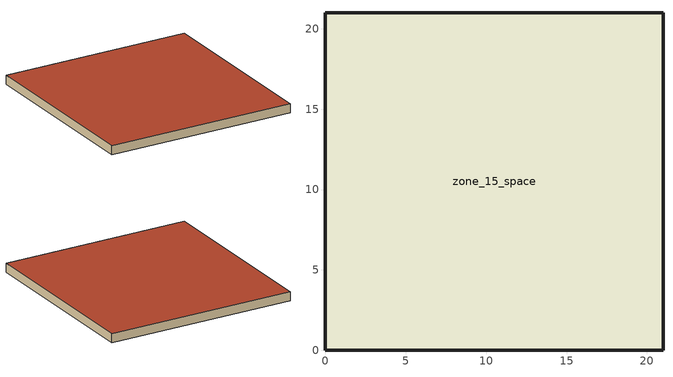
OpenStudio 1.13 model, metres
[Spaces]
zone_15_space
 floor ground (Interior Floor): 21,0 0,0 0,21 21,21 z0
 wall outside (Exterior Wall): 0,0 21,0 21,21 0,21 0,0 z0:1
 roof outside (Exterior Roof): 0,21 0,0 21,0 21,21 z1
[Building]
Building 1: North Axis {deg}=0
[Site]
Chicago Ohare Intl Ap	USA: Latitude {deg}=41.98; Longitude {deg}=-87.92; Time Zone {hr}=-6; Elevation {m}=201; Terrain=City
[SizingPeriod:DesignDay] Barometric Pressure {Pa}=99188; Rain Indicator=0; Snow Indicator=0; Day of Month=21; Daylight Saving Time Indicator=0; Dry-Bulb Temperature Range Modifier Type=DefaultMultipliers; Solar Model Indicator=ASHRAEClearSky
Name | Maximum Dry-Bulb Temperature {C} | Daily Dry-Bulb Temperature Range {deltaC} | Humidity Indicating Conditions at Maximum Dry-Bulb | Wind Speed {m/s} | Wind Direction {deg} | Sky Clearness | Month | Day Type | Humidity Indicating Type
Ann Clg .4% Condns DB=>MWB | 32.2 | 10.6 | 25.441 | 6.2 | 191 | 1.2 | 7 | SummerDesignDay | Wetbulb
Ann Clg .4% Condns Enth=>MDB | 31.7 | 10.6 | 78779 | 6.2 | 191 | 1.2 | 7 | SummerDesignDay | Enthalpy
Ann Clg .4% Condns WB=>MDB | 31.7 | 10.6 | 25.54 | 6.2 | 191 | 1.2 | 7 | SummerDesignDay | Wetbulb
Ann Hum_n 99.6% Condns DP=>MCDB | -17.8 | 0 | -26.7 | 5.2 | 241 | 0 | 1 | WinterDesignDay | Dewpoint
Ann Clg .4% Condns DP=>MDB | 32.8 | 10.6 | 23.3 | 6.2 | 191 | 1.2 | 7 | SummerDesignDay | Dewpoint
Ann Htg 99.6% Condns DB | -20 | 0 | -20 | 5.2 | 241 | 0 | 1 | WinterDesignDay | Wetbulb
Ann Htg Wind 99.6% Condns WS=>MCDB | -2.2 | 0 | -2.2 | 12.4 | 241 | 0 | 1 | WinterDesignDay | Wetbulb
[Material] Thermal Absorptance=0.9
Name | Roughness | Thickness {m} | Conductivity {W/m-K} | Density {kg/m3} | Specific Heat {J/kg-K} | Solar Absorptance | Visible Absorptance
M01 100mm brick | MediumRough | 0.1016 | 0.89 | 1920 | 790 | 0.7 | 0.7
M15 200mm heavyweight concrete | MediumRough | 0.2032 | 1.95 | 2240 | 900 | 0.7 | 0.7
I02 50mm insulation board | MediumRough | 0.0508 | 0.03 | 43 | 1210 | 0.7 | 0.7
G01a 19mm gypsum board | MediumSmooth | 0.019 | 0.16 | 800 | 1090 | 0.4 | 0.4
F16 Acoustic tile | MediumSmooth | 0.0191 | 0.06 | 368 | 590 | 0.3 | 0.3
M11 100mm lightweight concrete | MediumRough | 0.1016 | 0.53 | 1280 | 840 | 0.5 | 0.5
[Material:AirGap]
Name | Thermal Resistance {m2-K/W}
Material Air Gap 1 | 0.15
Material Air Gap 2 | 0.18
[Construction]
Exterior Wall: M01 100mm brick, M15 200mm heavyweight concrete, I02 50mm insulation board, Material Air Gap 1, G01a 19mm gypsum board
Interior Floor: F16 Acoustic tile, Material Air Gap 2, M11 100mm lightweight concrete
Exterior Roof: M11 100mm lightweight concrete, Material Air Gap 2, F16 Acoustic tile
[BuildingStory]
Building Story 1: Nominal Z Coordinate {m}=0
[Space]
zone_15_space: Space Type=Office:OpenOffice; Default Schedule Set=zone_15_DefaultScheduleSet; Building Story=Building Story 1; Thermal Zone=zone_15; Design Specification Outdoor Air Object=zone_15_DSOA
[SpaceType]
Office:OpenOffice
[DefaultScheduleSet]
zone_15_DefaultScheduleSet: Hours of Operation Schedule=Medium Office Bldg Occ; People Activity Level Schedule=Medium Office Activity; Lighting Schedule=Office Bldg Light; Electric Equipment Schedule=Medium Office Bldg Equip; Infiltration Schedule=Medium Office Infil Quarter On
[SpaceInfiltration:DesignFlowRate]
Space Infiltration Design Flow Rate 1: Space or SpaceType=zone_15_space; Schedule=Medium Office Infil Quarter On; Design Flow Rate Calculation Method=Flow/Area; Flow per Space Floor Area {m3/s-m2}=0.000226568
[People:Definition]
zone_15_PeopleDefinition: Number of People Calculation Method=People/Area; People per Space Floor Area {person/m2}=0.0565108; Fraction Radiant=0.3
[People]
zone_15_PeopleObject: People Definition=zone_15_PeopleDefinition; Space or SpaceType=zone_15_space; Number of People Schedule=Medium Office Bldg Occ; Activity Level Schedule=Medium Office Activity
[Lights:Definition]
zone_15_LightsDefinition: Design Level Calculation Method=Watts/Area; Watts per Space Floor Area {W/m2}=11.8404
[Lights]
zone_15_LightsObject: Lights Definition=zone_15_LightsDefinition; Space or SpaceType=zone_15_space; Schedule=Office Bldg Light
[ElectricEquipment:Definition]
zone_15_ElectricEquipmentDefinition: Design Level Calculation Method=Watts/Area; Watts per Space Floor Area {W/m2}=7.64241
[ElectricEquipment]
zone_15_ElectricEquipmentObject: Electric Equipment Definition=zone_15_ElectricEquipmentDefinition; Space or SpaceType=zone_15_space; Schedule=Medium Office Bldg Equip
[DesignSpecification:OutdoorAir]
zone_15_DSOA: Outdoor Air Method=Sum; Outdoor Air Flow per Person {m3/s-person}=0.0023595; Outdoor Air Flow per Floor Area {m3/s-m2}=0.000304801
[ThermalZone]
zone_15: Thermostat=dualSetPtThermostatzone_15; Use Ideal Air Loads=No
[Sizing:Zone]
zone_15: Zone Cooling Design Supply Air Temperature Input Method=SupplyAirTemperature; Zone Cooling Design Supply Air Temperature {C}=14; Zone Cooling Design Supply Air Temperature Difference {deltaC}=11.11; Zone Heating Design Supply Air Temperature Input Method=SupplyAirTemperature; Zone Heating Design Supply Air Temperature {C}=40; Zone Heating Design Supply Air Temperature Difference {deltaC}=11.11; Zone Cooling Design Supply Air Humidity Ratio {kg-H2O/kg-air}=0.0085; Zone Heating Design Supply Air Humidity Ratio {kg-H2O/kg-air}=0.008; Cooling Design Air Flow Method=DesignDay; Heating Design Air Flow Method=DesignDay; Account for Dedicated Outdoor Air System=No; Dedicated Outdoor Air System Control Strategy=NeutralSupplyAir; Dedicated Outdoor Air Low Setpoint Temperature for Design {C}=autosize; Dedicated Outdoor Air High Setpoint Temperature for Design {C}=autosize
[Zone equipment]
zone_15: Zone HVAC Ideal Loads Air System 1
[ThermostatSetpoint:DualSetpoint]
dualSetPtThermostatzone_15: Heating Setpoint Temperature Schedule=Medium Office HtgSetp; Cooling Setpoint Temperature Schedule=Medium Office ClgSetp
[ZoneHVAC:IdealLoadsAirSystem]
Zone HVAC Ideal Loads Air System 1: Cooling Limit=LimitFlowRate; Maximum Cooling Air Flow Rate {m3/s}=autosize; Dehumidification Control Type=None; Humidification Control Type=None; Outdoor Air Economizer Type=DifferentialDryBulb
[Schedule:Year]
Medium Office Infil Quarter On: 1, 3, Schedule:Week:Daily {10ec3e5a-5294-46cc-8ada-f12e209007b8}, 12, 31, Schedule:Week:Daily {20898e88-71dc-48a1-8bf4-30a1d78b98f6}
Office Bldg Light: 1, 3, Schedule:Week:Daily {77782ce5-1a70-49a7-b72d-db0988271982}, 12, 31, Schedule:Week:Daily {1558189b-593c-4115-b061-465417357844}
Medium Office Bldg Equip: 1, 3, Schedule:Week:Daily {6e8d415d-8fa0-48d6-ac4d-d47d8b98405b}, 12, 31, Schedule:Week:Daily {2f904850-a863-4ee8-bc0d-29bfee0f8749}
Medium Office Bldg Occ: 1, 3, Schedule:Week:Daily {cc8d6e51-368d-451a-9b6a-4139d773ba0e}, 12, 31, Schedule:Week:Daily {ff233f80-dcaf-4b18-966b-1bf7394c094d}
Medium Office Activity: 12, 31, Schedule:Week:Daily {28c29561-b365-4a14-8672-9021b01eb02f}
Medium Office HtgSetp: 1, 3, Schedule:Week:Daily {ecb93216-4e3a-48b3-b436-2bda810a97af}, 12, 31, Schedule:Week:Daily {7658c4fb-bb29-427e-bf3f-5def4335bcf1}
Medium Office ClgSetp: 1, 3, Schedule:Week:Daily {8e0b014c-04b7-4e6c-a258-14b421fd36f8}, 12, 31, Schedule:Week:Daily {edd3bcc3-8268-4813-9843-1db4b5a04d2a}
[Schedule:Week]
Schedule:Week:Daily {10ec3e5a-5294-46cc-8ada-f12e209007b8}: Medium Office Infil Quarter On Default Schedule, Medium Office Infil Quarter On Default Schedule, Medium Office Infil Quarter On Default Schedule, Medium Office Infil Quarter On Default Schedule, Medium Office Infil Quarter On Default Schedule, Medium Office Infil Quarter On Default Schedule, Medium Office Infil Quarter On Rule 2 Day Schedule, Medium Office Infil Quarter On Default Schedule, Medium Office Infil Quarter On Summer Design Day, Medium Office Infil Quarter On Winter Design Day, Medium Office Infil Quarter On Default Schedule, Medium Office Infil Quarter On Default Schedule
Schedule:Week:Daily {20898e88-71dc-48a1-8bf4-30a1d78b98f6}: Medium Office Infil Quarter On Rule 1 Day Schedule, Medium Office Infil Quarter On Default Schedule, Medium Office Infil Quarter On Default Schedule, Medium Office Infil Quarter On Default Schedule, Medium Office Infil Quarter On Default Schedule, Medium Office Infil Quarter On Default Schedule, Medium Office Infil Quarter On Rule 2 Day Schedule, Medium Office Infil Quarter On Default Schedule, Medium Office Infil Quarter On Summer Design Day, Medium Office Infil Quarter On Winter Design Day, Medium Office Infil Quarter On Default Schedule, Medium Office Infil Quarter On Default Schedule
Schedule:Week:Daily {77782ce5-1a70-49a7-b72d-db0988271982}: Office Bldg Light Default Schedule, Office Bldg Light Default Schedule, Office Bldg Light Default Schedule, Office Bldg Light Default Schedule, Office Bldg Light Default Schedule, Office Bldg Light Default Schedule, Office Bldg Light Rule 2 Day Schedule, Office Bldg Light Default Schedule, Office Bldg Light Summer Design Day, Office Bldg Light Winter Design Day, Office Bldg Light Default Schedule, Office Bldg Light Default Schedule
Schedule:Week:Daily {1558189b-593c-4115-b061-465417357844}: Office Bldg Light Rule 1 Day Schedule, Office Bldg Light Default Schedule, Office Bldg Light Default Schedule, Office Bldg Light Default Schedule, Office Bldg Light Default Schedule, Office Bldg Light Default Schedule, Office Bldg Light Rule 2 Day Schedule, Office Bldg Light Default Schedule, Office Bldg Light Summer Design Day, Office Bldg Light Winter Design Day, Office Bldg Light Default Schedule, Office Bldg Light Default Schedule
Schedule:Week:Daily {6e8d415d-8fa0-48d6-ac4d-d47d8b98405b}: Medium Office Bldg Equip Default Schedule, Medium Office Bldg Equip Default Schedule, Medium Office Bldg Equip Default Schedule, Medium Office Bldg Equip Default Schedule, Medium Office Bldg Equip Default Schedule, Medium Office Bldg Equip Default Schedule, Medium Office Bldg Equip Rule 2 Day Schedule, Medium Office Bldg Equip Default Schedule, Medium Office Bldg Equip Summer Design Day, Medium Office Bldg Equip Winter Design Day, Medium Office Bldg Equip Default Schedule, Medium Office Bldg Equip Default Schedule
Schedule:Week:Daily {2f904850-a863-4ee8-bc0d-29bfee0f8749}: Medium Office Bldg Equip Rule 1 Day Schedule, Medium Office Bldg Equip Default Schedule, Medium Office Bldg Equip Default Schedule, Medium Office Bldg Equip Default Schedule, Medium Office Bldg Equip Default Schedule, Medium Office Bldg Equip Default Schedule, Medium Office Bldg Equip Rule 2 Day Schedule, Medium Office Bldg Equip Default Schedule, Medium Office Bldg Equip Summer Design Day, Medium Office Bldg Equip Winter Design Day, Medium Office Bldg Equip Default Schedule, Medium Office Bldg Equip Default Schedule
Schedule:Week:Daily {cc8d6e51-368d-451a-9b6a-4139d773ba0e}: Medium Office Bldg Occ Default Schedule, Medium Office Bldg Occ Default Schedule, Medium Office Bldg Occ Default Schedule, Medium Office Bldg Occ Default Schedule, Medium Office Bldg Occ Default Schedule, Medium Office Bldg Occ Default Schedule, Medium Office Bldg Occ Rule 2 Day Schedule, Medium Office Bldg Occ Default Schedule, Medium Office Bldg Occ Summer Design Day, Medium Office Bldg Occ Winter Design Day, Medium Office Bldg Occ Default Schedule, Medium Office Bldg Occ Default Schedule
Schedule:Week:Daily {ff233f80-dcaf-4b18-966b-1bf7394c094d}: Medium Office Bldg Occ Rule 1 Day Schedule, Medium Office Bldg Occ Default Schedule, Medium Office Bldg Occ Default Schedule, Medium Office Bldg Occ Default Schedule, Medium Office Bldg Occ Default Schedule, Medium Office Bldg Occ Default Schedule, Medium Office Bldg Occ Rule 2 Day Schedule, Medium Office Bldg Occ Default Schedule, Medium Office Bldg Occ Summer Design Day, Medium Office Bldg Occ Winter Design Day, Medium Office Bldg Occ Default Schedule, Medium Office Bldg Occ Default Schedule
Schedule:Week:Daily {28c29561-b365-4a14-8672-9021b01eb02f}: Medium Office Activity Default Schedule, Medium Office Activity Default Schedule, Medium Office Activity Default Schedule, Medium Office Activity Default Schedule, Medium Office Activity Default Schedule, Medium Office Activity Default Schedule, Medium Office Activity Default Schedule, Medium Office Activity Default Schedule, Medium Office Activity Summer Design Day, Medium Office Activity Winter Design Day, Medium Office Activity Default Schedule, Medium Office Activity Default Schedule
Schedule:Week:Daily {ecb93216-4e3a-48b3-b436-2bda810a97af}: Medium Office HtgSetp Default Schedule, Medium Office HtgSetp Default Schedule, Medium Office HtgSetp Default Schedule, Medium Office HtgSetp Default Schedule, Medium Office HtgSetp Default Schedule, Medium Office HtgSetp Default Schedule, Medium Office HtgSetp Rule 2 Day Schedule, Medium Office HtgSetp Default Schedule, Medium Office HtgSetp Summer Design Day, Medium Office HtgSetp Winter Design Day, Medium Office HtgSetp Default Schedule, Medium Office HtgSetp Default Schedule
Schedule:Week:Daily {7658c4fb-bb29-427e-bf3f-5def4335bcf1}: Medium Office HtgSetp Rule 1 Day Schedule, Medium Office HtgSetp Default Schedule, Medium Office HtgSetp Default Schedule, Medium Office HtgSetp Default Schedule, Medium Office HtgSetp Default Schedule, Medium Office HtgSetp Default Schedule, Medium Office HtgSetp Rule 2 Day Schedule, Medium Office HtgSetp Default Schedule, Medium Office HtgSetp Summer Design Day, Medium Office HtgSetp Winter Design Day, Medium Office HtgSetp Default Schedule, Medium Office HtgSetp Default Schedule
Schedule:Week:Daily {8e0b014c-04b7-4e6c-a258-14b421fd36f8}: Medium Office ClgSetp Default Schedule, Medium Office ClgSetp Default Schedule, Medium Office ClgSetp Default Schedule, Medium Office ClgSetp Default Schedule, Medium Office ClgSetp Default Schedule, Medium Office ClgSetp Default Schedule, Medium Office ClgSetp Rule 2 Day Schedule, Medium Office ClgSetp Default Schedule, Medium Office ClgSetp Summer Design Day, Medium Office ClgSetp Winter Design Day, Medium Office ClgSetp Default Schedule, Medium Office ClgSetp Default Schedule
Schedule:Week:Daily {edd3bcc3-8268-4813-9843-1db4b5a04d2a}: Medium Office ClgSetp Rule 1 Day Schedule, Medium Office ClgSetp Default Schedule, Medium Office ClgSetp Default Schedule, Medium Office ClgSetp Default Schedule, Medium Office ClgSetp Default Schedule, Medium Office ClgSetp Default Schedule, Medium Office ClgSetp Rule 2 Day Schedule, Medium Office ClgSetp Default Schedule, Medium Office ClgSetp Summer Design Day, Medium Office ClgSetp Winter Design Day, Medium Office ClgSetp Default Schedule, Medium Office ClgSetp Default Schedule
[Schedule:Day]
Medium Office Infil Quarter On Default Schedule; Medium Office Infil Quarter On Summer Design Day: 6, 0, 1, 22, 0, 0.25, 24, 0, 1
Medium Office Infil Quarter On Rule 2 Day Schedule; Medium Office Infil Quarter On Winter Design Day: 6, 0, 1, 18, 0, 0.25, 24, 0, 1
Medium Office Infil Quarter On Rule 1 Day Schedule; Office Bldg Light Summer Design Day; Medium Office Bldg Equip Summer Design Day: 24, 0, 1
Office Bldg Light Default Schedule: 5, 0, 0.05, 7, 0, 0.1, 8, 0, 0.3, 17, 0, 0.9, 18, 0, 0.7, 20, 0, 0.5, 22, 0, 0.3, 23, 0, 0.1, 24, 0, 0.05
Office Bldg Light Rule 2 Day Schedule: 6, 0, 0.05, 8, 0, 0.1, 14, 0, 0.5, 17, 0, 0.15, 24, 0, 0.05
Office Bldg Light Winter Design Day; Medium Office Bldg Equip Winter Design Day; Medium Office Bldg Occ Winter Design Day; Medium Office Bldg Occ Rule 1 Day Schedule: 24, 0, 0
Office Bldg Light Rule 1 Day Schedule: 24, 0, 0.05
Medium Office Bldg Equip Default Schedule: 8, 0, 0.4, 12, 0, 0.9, 13, 0, 0.8, 17, 0, 0.9, 18, 0, 0.8, 20, 0, 0.6, 22, 0, 0.5, 24, 0, 0.4
Medium Office Bldg Equip Rule 2 Day Schedule: 6, 0, 0.3, 8, 0, 0.4, 14, 0, 0.5, 17, 0, 0.35, 24, 0, 0.3
Medium Office Bldg Equip Rule 1 Day Schedule: 24, 0, 0.3
Medium Office Bldg Occ Default Schedule: 6, 0, 0, 7, 0, 0.1, 8, 0, 0.2, 12, 0, 0.95, 13, 0, 0.5, 17, 0, 0.95, 18, 0, 0.7, 20, 0, 0.4, 22, 0, 0.1, 24, 0, 0.05
Medium Office Bldg Occ Rule 2 Day Schedule: 6, 0, 0, 8, 0, 0.1, 14, 0, 0.5, 17, 0, 0.1, 24, 0, 0
Medium Office Bldg Occ Summer Design Day: 6, 0, 0, 22, 0, 1, 24, 0, 0.05
Medium Office Activity Default Schedule; Medium Office Activity Summer Design Day; Medium Office Activity Winter Design Day: 24, 0, 120
Medium Office HtgSetp Default Schedule: 6, 0, 15.6, 22, 0, 21, 24, 0, 15.6
Medium Office HtgSetp Rule 2 Day Schedule: 6, 0, 15.6, 18, 0, 21, 24, 0, 15.6
Medium Office HtgSetp Summer Design Day; Medium Office HtgSetp Rule 1 Day Schedule: 24, 0, 15.6
Medium Office HtgSetp Winter Design Day: 24, 0, 21
Medium Office ClgSetp Default Schedule; Medium Office ClgSetp Summer Design Day: 6, 0, 26.7, 22, 0, 24, 24, 0, 26.7
Medium Office ClgSetp Rule 2 Day Schedule: 6, 0, 26.7, 18, 0, 24, 24, 0, 26.7
Medium Office ClgSetp Winter Design Day; Medium Office ClgSetp Rule 1 Day Schedule: 24, 0, 26.7
